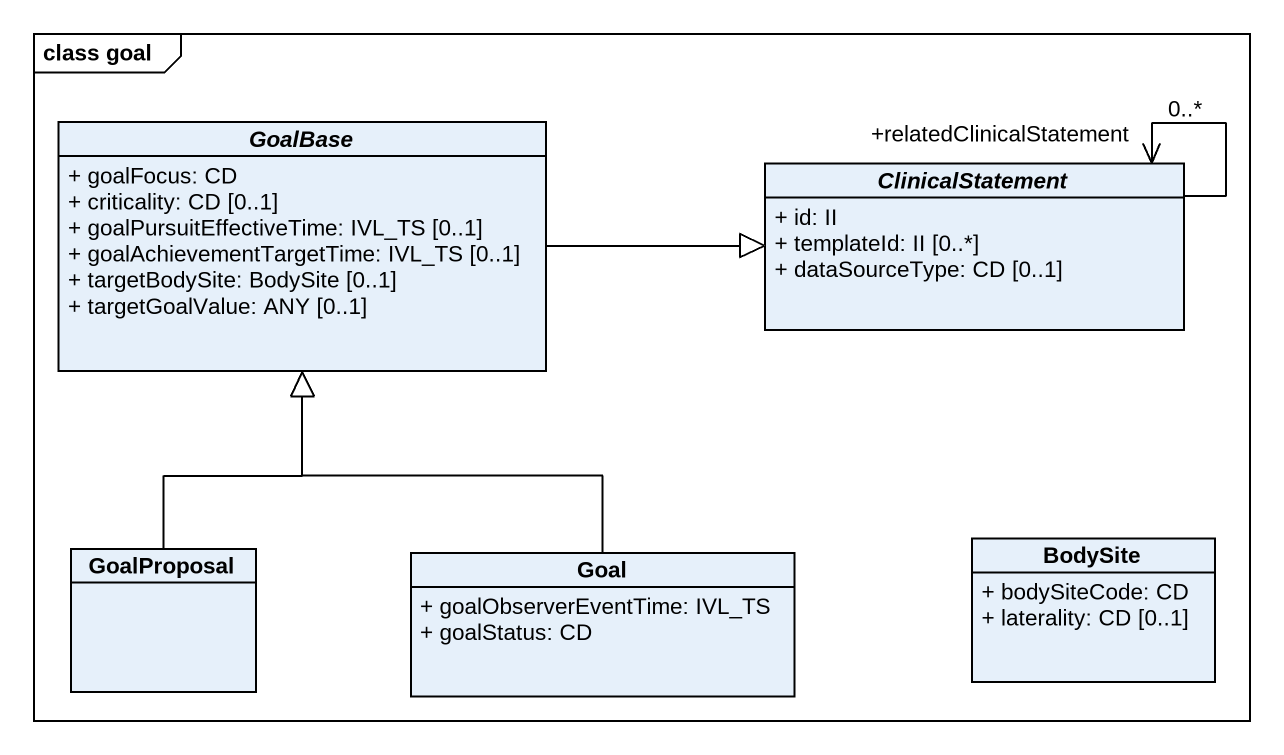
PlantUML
@startuml
mainframe class goal
hide circle
hide empty members
skinparam classAttributeIconSize 0
abstract class GoalBase {
  + goalFocus: CD
  + criticality: CD [0..1]
  + goalPursuitEffectiveTime: IVL_TS [0..1]
  + goalAchievementTargetTime: IVL_TS [0..1]
  + targetBodySite: BodySite [0..1]
  + targetGoalValue: ANY [0..1]
}
abstract class ClinicalStatement {
  + id: II
  + templateId: II [0..*]
  + dataSourceType: CD [0..1]
}
class GoalProposal
class Goal {
  + goalObserverEventTime: IVL_TS
  + goalStatus: CD
}
class BodySite {
  + bodySiteCode: CD
  + laterality: CD [0..1]
}
GoalBase -right-|> ClinicalStatement
ClinicalStatement --> "+relatedClinicalStatement\n0..*" ClinicalStatement
GoalProposal -up-|> GoalBase
Goal -up-|> GoalBase
@enduml
